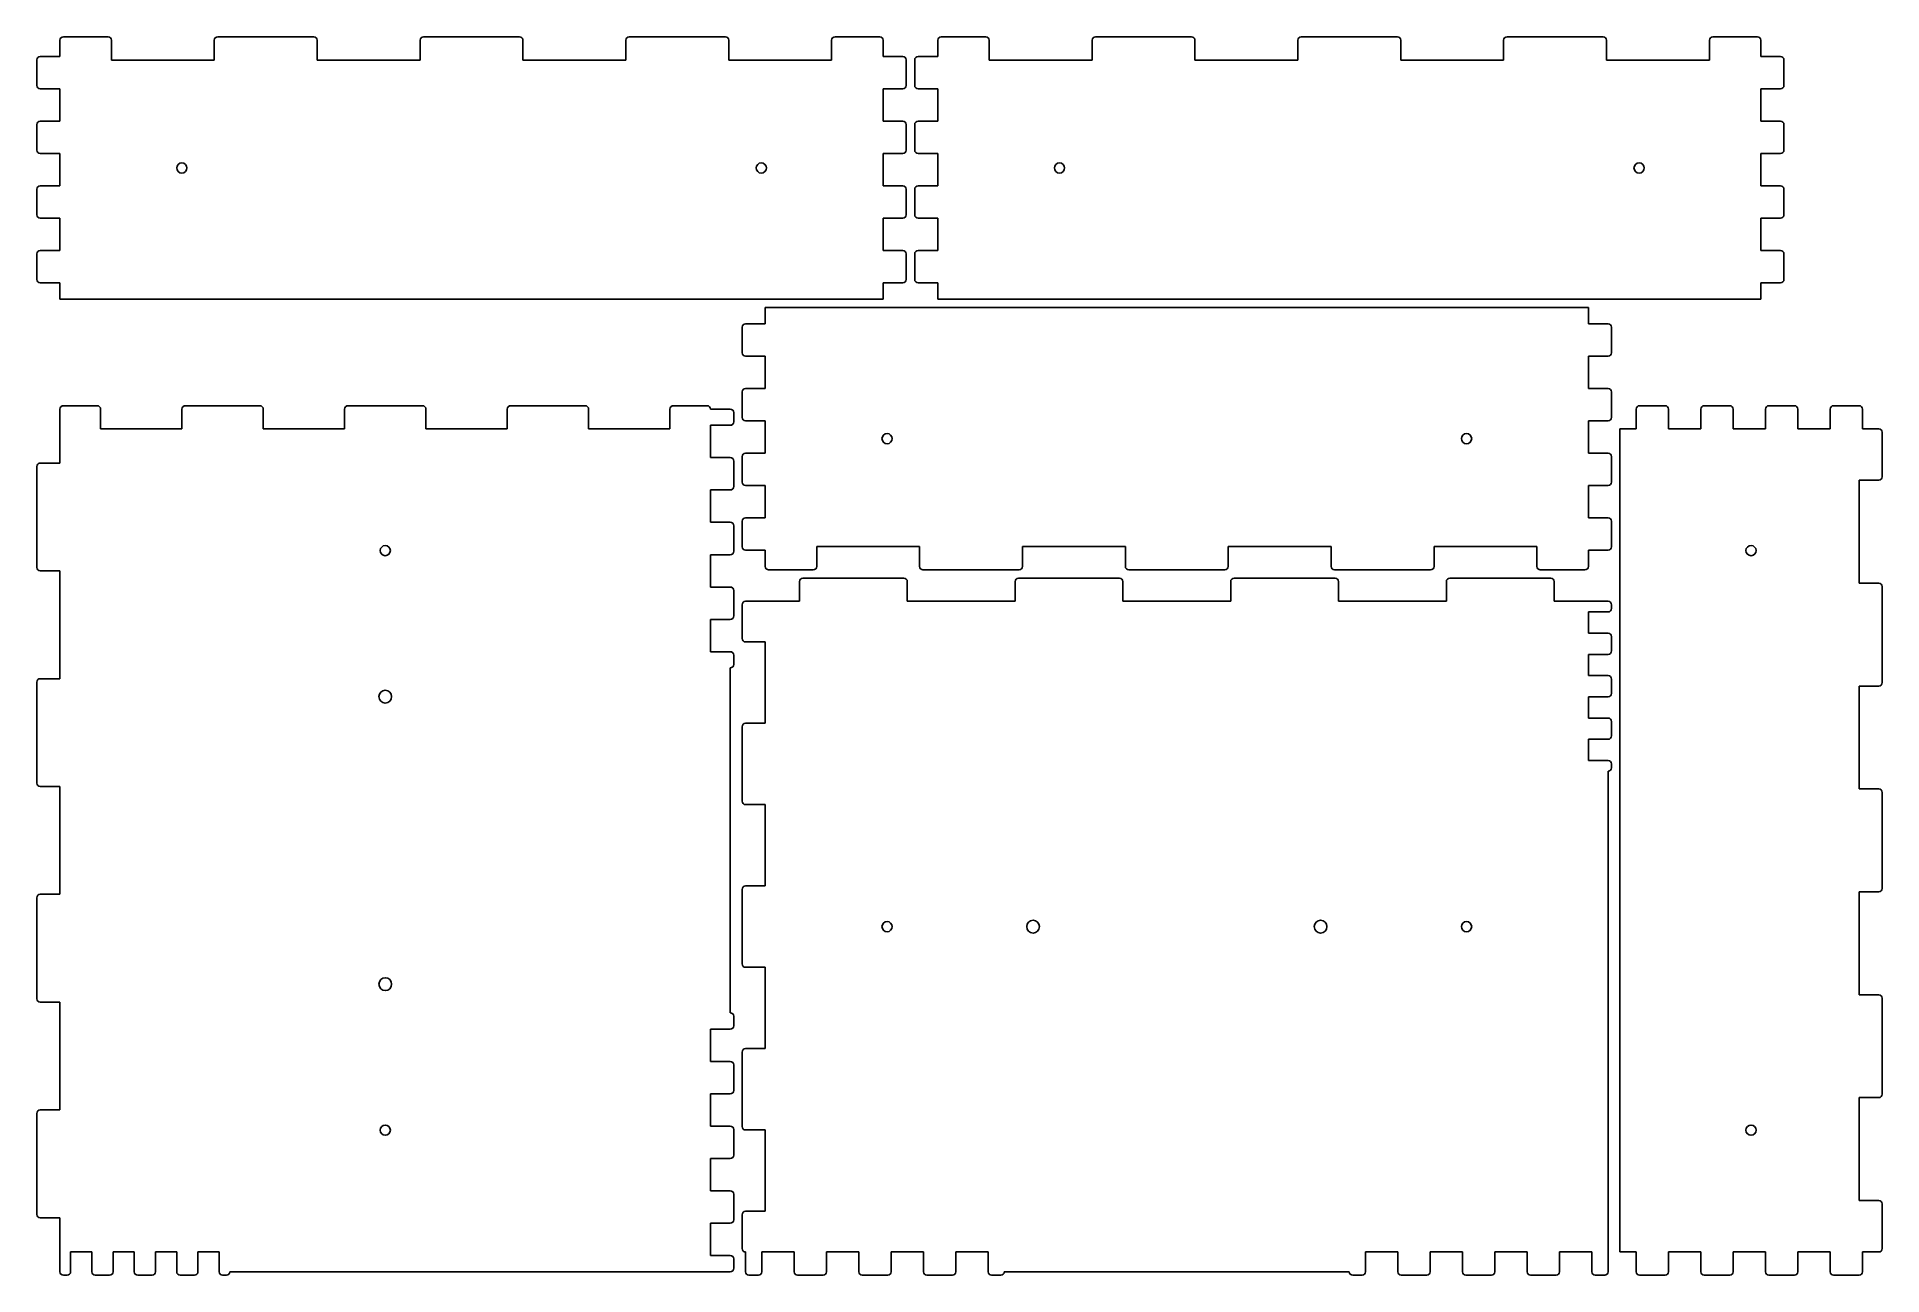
# Model space of a CAD drawing. Header units: millimetres. Extents: x 0 to 1087, y 0 to 729.
import ezdxf

# ---------------------------------------------------------------- set-up
doc = ezdxf.new("R2010")
doc.units = ezdxf.units.MM
doc.layers.add('SheetCutProfiles', color=7, linetype='CONTINUOUS')

msp = doc.modelspace()

# ---------------------------------------------------------------- linework, layer by layer
at = {"layer": 'SheetCutProfiles'}
for p, q in [((41.9, 729.2), (15.6, 729.2)), ((163.1, 729.2), (106.5, 729.2)), ((284.3, 729.2), (227.7, 729.2)), ((405.5, 729.2), (348.9, 729.2)), ((496.4, 729.2), (470.1, 729.2)), ((532.6, 729.2), (558.9, 729.2)), ((623.5, 729.2), (680.1, 729.2)), ((744.7, 729.2), (801.3, 729.2)), ((865.9, 729.2), (922.5, 729.2)), ((987.1, 729.2), (1013.4, 729.2)), ((2, 717.675), (13.6, 717.675)), ((13.6, 727.2), (13.6, 717.675)), ((43.9, 715.6), (43.9, 727.2)), ((104.5, 727.2), (104.5, 715.6)), ((165.1, 715.6), (165.1, 727.2)), ((225.7, 727.2), (225.7, 715.6)), ((286.3, 715.6), (286.3, 727.2)), ((346.9, 727.2), (346.9, 715.6)), ((407.5, 715.6), (407.5, 727.2)), ((468.1, 727.2), (468.1, 715.6)), ((498.4, 717.675), (498.4, 727.2)), ((510, 717.675), (498.4, 717.675)), ((519, 717.675), (530.6, 717.675)), ((530.6, 717.675), (530.6, 727.2)), ((560.9, 727.2), (560.9, 715.6)), ((621.5, 715.6), (621.5, 727.2)), ((682.1, 727.2), (682.1, 715.6)), ((742.7, 715.6), (742.7, 727.2)), ((803.3, 727.2), (803.3, 715.6)), ((863.9, 715.6), (863.9, 727.2)), ((924.5, 727.2), (924.5, 715.6)), ((985.1, 715.6), (985.1, 727.2)), ((1015.4, 727.2), (1015.4, 717.675)), ((1027, 717.675), (1015.4, 717.675)), ((0, 715.675), (0, 700.625)), ((43.9, 715.6), (104.5, 715.6)), ((165.1, 715.6), (225.7, 715.6)), ((286.3, 715.6), (346.9, 715.6)), ((407.5, 715.6), (468.1, 715.6)), ((512, 715.675), (512, 700.625)), ((517, 715.675), (517, 700.625)), ((621.5, 715.6), (560.9, 715.6)), ((742.7, 715.6), (682.1, 715.6)), ((863.9, 715.6), (803.3, 715.6)), ((985.1, 715.6), (924.5, 715.6)), ((1029, 715.675), (1029, 700.625)), ((13.6, 698.625), (2, 698.625)), ((13.6, 698.625), (13.6, 679.575)), ((498.4, 698.625), (510, 698.625)), ((498.4, 698.625), (498.4, 679.575)), ((530.6, 698.625), (519, 698.625)), ((530.6, 698.625), (530.6, 679.575)), ((1015.4, 698.625), (1015.4, 679.575)), ((1015.4, 698.625), (1027, 698.625)), ((0, 677.575), (0, 662.525)), ((2, 679.575), (13.6, 679.575)), ((510, 679.575), (498.4, 679.575)), ((512, 677.575), (512, 662.525)), ((517, 677.575), (517, 662.525)), ((519, 679.575), (530.6, 679.575)), ((1027, 679.575), (1015.4, 679.575)), ((1029, 677.575), (1029, 662.525)), ((13.6, 660.525), (2, 660.525)), ((13.6, 660.525), (13.6, 641.475)), ((498.4, 660.525), (510, 660.525)), ((498.4, 660.525), (498.4, 641.475)), ((530.6, 660.525), (519, 660.525)), ((530.6, 660.525), (530.6, 641.475)), ((1015.4, 660.525), (1015.4, 641.475)), ((1015.4, 660.525), (1027, 660.525)), ((2, 641.475), (13.6, 641.475)), ((510, 641.475), (498.4, 641.475)), ((519, 641.475), (530.6, 641.475)), ((1027, 641.475), (1015.4, 641.475)), ((0, 639.475), (0, 624.425)), ((512, 639.475), (512, 624.425)), ((517, 639.475), (517, 624.425)), ((1029, 639.475), (1029, 624.425)), ((13.6, 622.425), (2, 622.425)), ((13.6, 622.425), (13.6, 603.375)), ((498.4, 622.425), (510, 622.425)), ((498.4, 622.425), (498.4, 603.375)), ((530.6, 622.425), (519, 622.425)), ((530.6, 622.425), (530.6, 603.375)), ((1015.4, 622.425), (1015.4, 603.375)), ((1015.4, 622.425), (1027, 622.425)), ((0, 601.375), (0, 586.325)), ((2, 603.375), (13.6, 603.375)), ((510, 603.375), (498.4, 603.375)), ((512, 601.375), (512, 586.325)), ((517, 601.375), (517, 586.325)), ((519, 603.375), (530.6, 603.375)), ((1027, 603.375), (1015.4, 603.375)), ((1029, 601.375), (1029, 586.325)), ((13.6, 584.325), (2, 584.325)), ((13.6, 584.325), (13.6, 574.8)), ((498.4, 584.325), (510, 584.325)), ((498.4, 584.325), (498.4, 574.8)), ((530.6, 584.325), (519, 584.325)), ((530.6, 584.325), (530.6, 574.8)), ((1015.4, 584.325), (1015.4, 574.8)), ((1015.4, 584.325), (1027, 584.325)), ((498.4, 574.8), (13.6, 574.8)), ((429, 569.8), (913.8, 569.8)), ((429, 569.8), (429, 560.275)), ((530.6, 574.8), (1015.4, 574.8)), ((913.8, 569.8), (913.8, 560.275)), ((415.4, 558.275), (415.4, 543.225)), ((417.4, 560.275), (429, 560.275)), ((925.4, 560.275), (913.8, 560.275)), ((927.4, 558.275), (927.4, 543.225)), ((429, 541.225), (417.4, 541.225)), ((429, 541.225), (429, 522.175)), ((913.8, 541.225), (913.8, 522.175)), ((913.8, 541.225), (925.4, 541.225)), ((417.4, 522.175), (429, 522.175)), ((925.4, 522.175), (913.8, 522.175)), ((15.6, 512), (35.55, 512)), ((87.45, 512), (131.35, 512)), ((183.25, 512), (227.15, 512)), ((279.05, 512), (322.95, 512)), ((374.85, 512), (394.8, 512)), ((415.4, 520.175), (415.4, 505.125)), ((927.4, 520.175), (927.4, 505.125)), ((943.925, 512), (958.975, 512)), ((982.025, 512), (997.075, 512)), ((1020.125, 512), (1035.175, 512)), ((1058.225, 512), (1073.275, 512)), ((13.6, 510), (13.6, 478.25)), ((37.55, 498.4), (37.55, 510)), ((85.45, 510), (85.45, 498.4)), ((133.35, 498.4), (133.35, 510)), ((181.25, 510), (181.25, 498.4)), ((229.15, 498.4), (229.15, 510)), ((277.05, 510), (277.05, 498.4)), ((324.95, 498.4), (324.95, 510)), ((372.85, 510), (372.85, 498.4)), ((408.4, 510), (396.8, 510)), ((396.8, 500.475), (408.4, 500.475)), ((396.8, 500.475), (396.8, 481.425)), ((410.4, 508), (410.4, 502.475)), ((429, 503.125), (417.4, 503.125)), ((429, 503.125), (429, 484.075)), ((913.8, 503.125), (913.8, 484.075)), ((913.8, 503.125), (925.4, 503.125)), ((941.925, 510), (941.925, 498.4)), ((960.975, 498.4), (960.975, 510)), ((980.025, 510), (980.025, 498.4)), ((999.075, 498.4), (999.075, 510)), ((1018.125, 510), (1018.125, 498.4)), ((1037.175, 498.4), (1037.175, 510)), ((1056.225, 510), (1056.225, 498.4)), ((1075.275, 498.4), (1075.275, 510)), ((37.55, 498.4), (85.45, 498.4)), ((133.35, 498.4), (181.25, 498.4)), ((229.15, 498.4), (277.05, 498.4)), ((324.95, 498.4), (372.85, 498.4)), ((932.4, 498.4), (932.4, 13.6)), ((932.4, 498.4), (941.925, 498.4)), ((960.975, 498.4), (980.025, 498.4)), ((999.075, 498.4), (1018.125, 498.4)), ((1037.175, 498.4), (1056.225, 498.4)), ((1084.8, 498.4), (1075.275, 498.4)), ((1086.8, 496.4), (1086.8, 470.1)), ((2, 478.25), (13.6, 478.25)), ((408.4, 481.425), (396.8, 481.425)), ((410.4, 479.425), (410.4, 464.375)), ((415.4, 482.075), (415.4, 467.025)), ((417.4, 484.075), (429, 484.075)), ((925.4, 484.075), (913.8, 484.075)), ((927.4, 482.075), (927.4, 467.025)), ((0, 476.25), (0, 416.75)), ((1073.2, 468.1), (1084.8, 468.1)), ((1073.2, 407.5), (1073.2, 468.1)), ((396.8, 462.375), (408.4, 462.375)), ((396.8, 462.375), (396.8, 443.325)), ((429, 465.025), (417.4, 465.025)), ((429, 465.025), (429, 445.975)), ((913.8, 465.025), (913.8, 445.975)), ((913.8, 465.025), (925.4, 465.025)), ((417.4, 445.975), (429, 445.975)), ((925.4, 445.975), (913.8, 445.975)), ((408.4, 443.325), (396.8, 443.325)), ((410.4, 441.325), (410.4, 426.275)), ((415.4, 443.975), (415.4, 428.925)), ((927.4, 443.975), (927.4, 428.925)), ((396.8, 424.275), (408.4, 424.275)), ((396.8, 424.275), (396.8, 405.225)), ((429, 426.925), (417.4, 426.925)), ((429, 417.4), (429, 426.925)), ((459.3, 429), (459.3, 417.4)), ((519.9, 429), (459.3, 429)), ((519.9, 417.4), (519.9, 429)), ((580.5, 429), (580.5, 417.4)), ((641.1, 429), (580.5, 429)), ((641.1, 417.4), (641.1, 429)), ((701.7, 429), (701.7, 417.4)), ((762.3, 429), (701.7, 429)), ((762.3, 417.4), (762.3, 429)), ((822.9, 429), (822.9, 417.4)), ((883.5, 429), (822.9, 429)), ((883.5, 417.4), (883.5, 429)), ((913.8, 426.925), (913.8, 417.4)), ((913.8, 426.925), (925.4, 426.925)), ((13.6, 414.75), (2, 414.75)), ((13.6, 414.75), (13.6, 351.25)), ((431, 415.4), (457.3, 415.4)), ((521.9, 415.4), (578.5, 415.4)), ((643.1, 415.4), (699.7, 415.4)), ((764.3, 415.4), (820.9, 415.4)), ((885.5, 415.4), (911.8, 415.4)), ((408.4, 405.225), (396.8, 405.225)), ((410.4, 403.225), (410.4, 388.175)), ((449.15, 408.4), (449.15, 396.8)), ((451.15, 410.4), (510.65, 410.4)), ((512.65, 396.8), (512.65, 408.4)), ((576.15, 408.4), (576.15, 396.8)), ((578.15, 410.4), (637.65, 410.4)), ((639.65, 396.8), (639.65, 408.4)), ((703.15, 408.4), (703.15, 396.8)), ((705.15, 410.4), (764.65, 410.4)), ((766.65, 396.8), (766.65, 408.4)), ((830.15, 408.4), (830.15, 396.8)), ((832.15, 410.4), (891.65, 410.4)), ((893.65, 396.8), (893.65, 408.4)), ((1084.8, 407.5), (1073.2, 407.5)), ((1086.8, 405.5), (1086.8, 348.9)), ((415.4, 394.8), (415.4, 374.85)), ((417.4, 396.8), (449.15, 396.8)), ((512.65, 396.8), (576.15, 396.8)), ((639.65, 396.8), (703.15, 396.8)), ((766.65, 396.8), (830.15, 396.8)), ((893.65, 396.8), (925.4, 396.8)), ((927.4, 394.8), (927.4, 392.55)), ((396.8, 386.175), (408.4, 386.175)), ((396.8, 386.175), (396.8, 367.125)), ((913.8, 378.05), (913.8, 390.55)), ((925.4, 390.55), (913.8, 390.55)), ((429, 372.85), (417.4, 372.85)), ((429, 372.85), (429, 324.95)), ((913.8, 378.05), (925.4, 378.05)), ((927.4, 376.05), (927.4, 367.55)), ((408.4, 367.125), (396.8, 367.125)), ((410.4, 365.125), (410.4, 359.6)), ((913.8, 353.05), (913.8, 365.55)), ((925.4, 365.55), (913.8, 365.55)), ((0, 349.25), (0, 289.75)), ((2, 351.25), (13.6, 351.25)), ((408.4, 357.6), (408.4, 154.4)), ((913.8, 353.05), (925.4, 353.05)), ((927.4, 351.05), (927.4, 342.55)), ((913.8, 328.05), (913.8, 340.55)), ((925.4, 340.55), (913.8, 340.55)), ((1073.2, 346.9), (1084.8, 346.9)), ((1073.2, 286.3), (1073.2, 346.9)), ((913.8, 328.05), (925.4, 328.05)), ((927.4, 326.05), (927.4, 317.55)), ((415.4, 322.95), (415.4, 279.05)), ((417.4, 324.95), (429, 324.95)), ((913.8, 303.05), (913.8, 315.55)), ((925.4, 315.55), (913.8, 315.55)), ((913.8, 303.05), (925.4, 303.05)), ((925.4, 296.8), (925.4, 2)), ((927.4, 301.05), (927.4, 298.8)), ((13.6, 287.75), (2, 287.75)), ((13.6, 287.75), (13.6, 224.25)), ((1084.8, 286.3), (1073.2, 286.3)), ((1086.8, 284.3), (1086.8, 227.7)), ((429, 277.05), (417.4, 277.05)), ((429, 277.05), (429, 229.15)), ((417.4, 229.15), (429, 229.15)), ((0, 222.25), (0, 162.75)), ((2, 224.25), (13.6, 224.25)), ((415.4, 227.15), (415.4, 183.25)), ((1073.2, 225.7), (1084.8, 225.7)), ((1073.2, 165.1), (1073.2, 225.7)), ((429, 181.25), (417.4, 181.25)), ((429, 181.25), (429, 133.35)), ((1084.8, 165.1), (1073.2, 165.1)), ((1086.8, 163.1), (1086.8, 106.5)), ((13.6, 160.75), (2, 160.75)), ((13.6, 160.75), (13.6, 97.25)), ((410.4, 152.4), (410.4, 146.875)), ((396.8, 144.875), (408.4, 144.875)), ((396.8, 144.875), (396.8, 125.825)), ((415.4, 131.35), (415.4, 87.45)), ((417.4, 133.35), (429, 133.35)), ((408.4, 125.825), (396.8, 125.825)), ((410.4, 123.825), (410.4, 108.775)), ((396.8, 106.775), (408.4, 106.775)), ((396.8, 106.775), (396.8, 87.725)), ((1073.2, 104.5), (1084.8, 104.5)), ((1073.2, 43.9), (1073.2, 104.5)), ((0, 95.25), (0, 35.75)), ((2, 97.25), (13.6, 97.25)), ((408.4, 87.725), (396.8, 87.725)), ((410.4, 85.725), (410.4, 70.675)), ((429, 85.45), (417.4, 85.45)), ((429, 85.45), (429, 37.55)), ((396.8, 68.675), (408.4, 68.675)), ((396.8, 68.675), (396.8, 49.625)), ((408.4, 49.625), (396.8, 49.625)), ((410.4, 47.625), (410.4, 32.575)), ((1084.8, 43.9), (1073.2, 43.9)), ((13.6, 33.75), (2, 33.75)), ((13.6, 33.75), (13.6, 2)), ((415.4, 35.55), (415.4, 15.6)), ((417.4, 37.55), (429, 37.55)), ((1086.8, 41.9), (1086.8, 15.6)), ((396.8, 30.575), (408.4, 30.575)), ((396.8, 30.575), (396.8, 11.525)), ((32.35, 13.6), (19.85, 13.6)), ((19.85, 2), (19.85, 13.6)), ((32.35, 13.6), (32.35, 2)), ((57.35, 13.6), (44.85, 13.6)), ((44.85, 2), (44.85, 13.6)), ((57.35, 13.6), (57.35, 2)), ((82.35, 13.6), (69.85, 13.6)), ((69.85, 2), (69.85, 13.6)), ((82.35, 13.6), (82.35, 2)), ((107.35, 13.6), (94.85, 13.6)), ((94.85, 2), (94.85, 13.6)), ((107.35, 13.6), (107.35, 2)), ((408.4, 11.525), (396.8, 11.525)), ((417.4, 2), (417.4, 13.6)), ((426.925, 13.6), (426.925, 2)), ((426.925, 13.6), (445.975, 13.6)), ((445.975, 2), (445.975, 13.6)), ((465.025, 13.6), (465.025, 2)), ((465.025, 13.6), (484.075, 13.6)), ((484.075, 2), (484.075, 13.6)), ((503.125, 13.6), (503.125, 2)), ((503.125, 13.6), (522.175, 13.6)), ((522.175, 2), (522.175, 13.6)), ((541.225, 13.6), (541.225, 2)), ((541.225, 13.6), (560.275, 13.6)), ((560.275, 2), (560.275, 13.6)), ((782.525, 13.6), (782.525, 2)), ((782.525, 13.6), (801.575, 13.6)), ((801.575, 2), (801.575, 13.6)), ((820.625, 13.6), (820.625, 2)), ((820.625, 13.6), (839.675, 13.6)), ((839.675, 2), (839.675, 13.6)), ((858.725, 13.6), (858.725, 2)), ((858.725, 13.6), (877.775, 13.6)), ((877.775, 2), (877.775, 13.6)), ((896.825, 13.6), (896.825, 2)), ((896.825, 13.6), (915.875, 13.6)), ((915.875, 2), (915.875, 13.6)), ((932.4, 13.6), (941.925, 13.6)), ((941.925, 2), (941.925, 13.6)), ((960.975, 13.6), (980.025, 13.6)), ((960.975, 13.6), (960.975, 2)), ((980.025, 2), (980.025, 13.6)), ((999.075, 13.6), (1018.125, 13.6)), ((999.075, 13.6), (999.075, 2)), ((1018.125, 2), (1018.125, 13.6)), ((1037.175, 13.6), (1056.225, 13.6)), ((1037.175, 13.6), (1037.175, 2)), ((1056.225, 2), (1056.225, 13.6)), ((1075.275, 13.6), (1084.8, 13.6)), ((1075.275, 13.6), (1075.275, 2)), ((15.6, 0), (17.85, 0)), ((34.35, 0), (42.85, 0)), ((59.35, 0), (67.85, 0)), ((84.35, 0), (92.85, 0)), ((109.35, 0), (111.6, 0)), ((113.6, 2), (408.4, 2)), ((410.4, 9.525), (410.4, 4)), ((419.4, 0), (424.925, 0)), ((447.975, 0), (463.025, 0)), ((486.075, 0), (501.125, 0)), ((524.175, 0), (539.225, 0)), ((562.275, 0), (567.8, 0)), ((569.8, 2), (773, 2)), ((775, 0), (780.525, 0)), ((803.575, 0), (818.625, 0)), ((841.675, 0), (856.725, 0)), ((879.775, 0), (894.825, 0)), ((917.875, 0), (923.4, 0)), ((943.925, 0), (958.975, 0)), ((982.025, 0), (997.075, 0)), ((1020.125, 0), (1035.175, 0)), ((1058.225, 0), (1073.275, 0))]:
    msp.add_line(p, q, dxfattribs=at)
for centre, radius in [((85.333, 652), 3), ((426.667, 652), 3), ((602.333, 652), 3), ((943.667, 652), 3), ((500.733, 492.6), 3), ((842.067, 492.6), 3), ((205.2, 426.667), 3), ((1009.6, 426.667), 3), ((205.2, 340.667), 3.75), ((500.733, 205.2), 3), ((586.733, 205.2), 3.75), ((756.067, 205.2), 3.75), ((842.067, 205.2), 3), ((205.2, 171.333), 3.75), ((205.2, 85.333), 3), ((1009.6, 85.333), 3)]:
    msp.add_circle(centre, radius, dxfattribs=at)
for centre, start, end in [((15.6, 727.2), 90, 180), ((41.9, 727.2), 0, 90), ((106.5, 727.2), 90, 180), ((163.1, 727.2), 0, 90), ((227.7, 727.2), 90, 180), ((284.3, 727.2), 0, 90), ((348.9, 727.2), 90, 180), ((405.5, 727.2), 0, 90), ((470.1, 727.2), 90, 180), ((496.4, 727.2), 0, 90), ((532.6, 727.2), 90, 180), ((558.9, 727.2), 0, 90), ((623.5, 727.2), 90, 180), ((680.1, 727.2), 0, 90), ((744.7, 727.2), 90, 180), ((801.3, 727.2), 0, 90), ((865.9, 727.2), 90, 180), ((922.5, 727.2), 0, 90), ((987.1, 727.2), 90, 180), ((1013.4, 727.2), 0, 90), ((2, 715.675), 90, 180), ((510, 715.675), 0, 90), ((519, 715.675), 90, 180), ((1027, 715.675), 0, 90), ((2, 700.625), 180, -90), ((510, 700.625), -90, 0), ((519, 700.625), 180, -90), ((1027, 700.625), -90, 0), ((2, 677.575), 90, 180), ((510, 677.575), 0, 90), ((519, 677.575), 90, 180), ((1027, 677.575), 0, 90), ((2, 662.525), 180, -90), ((510, 662.525), -90, 0), ((519, 662.525), 180, -90), ((1027, 662.525), -90, 0), ((2, 639.475), 90, 180), ((510, 639.475), 0, 90), ((519, 639.475), 90, 180), ((1027, 639.475), 0, 90), ((2, 624.425), 180, -90), ((510, 624.425), -90, 0), ((519, 624.425), 180, -90), ((1027, 624.425), -90, 0), ((2, 601.375), 90, 180), ((510, 601.375), 0, 90), ((519, 601.375), 90, 180), ((1027, 601.375), 0, 90), ((2, 586.325), 180, -90), ((510, 586.325), -90, 0), ((519, 586.325), 180, -90), ((1027, 586.325), -90, 0), ((417.4, 558.275), 90, 180), ((925.4, 558.275), 0, 90), ((417.4, 543.225), 180, -90), ((925.4, 543.225), -90, 0), ((417.4, 520.175), 90, 180), ((925.4, 520.175), 0, 90), ((15.6, 510), 90, 180), ((35.55, 510), 0, 90), ((87.45, 510), 90, 180), ((131.35, 510), 0, 90), ((183.25, 510), 90, 180), ((227.15, 510), 0, 90), ((279.05, 510), 90, 180), ((322.95, 510), 0, 90), ((374.85, 510), 90, 180), ((394.8, 510), 0, 90), ((943.925, 510), 90, 180), ((958.975, 510), 0, 90), ((982.025, 510), 90, 180), ((997.075, 510), 0, 90), ((1020.125, 510), 90, 180), ((1035.175, 510), 0, 90), ((1058.225, 510), 90, 180), ((1073.275, 510), 0, 90), ((408.4, 508), 0, 90), ((408.4, 502.475), -90, 0), ((417.4, 505.125), 180, -90), ((925.4, 505.125), -90, 0), ((1084.8, 496.4), 0, 90), ((2, 476.25), 90, 180), ((408.4, 479.425), 0, 90), ((417.4, 482.075), 90, 180), ((925.4, 482.075), 0, 90), ((1084.8, 470.1), -90, 0), ((408.4, 464.375), -90, 0), ((417.4, 467.025), 180, -90), ((925.4, 467.025), -90, 0), ((417.4, 443.975), 90, 180), ((925.4, 443.975), 0, 90), ((408.4, 441.325), 0, 90), ((408.4, 426.275), -90, 0), ((417.4, 428.925), 180, -90), ((925.4, 428.925), -90, 0), ((2, 416.75), 180, -90), ((431, 417.4), 180, -90), ((457.3, 417.4), -90, 0), ((521.9, 417.4), 180, -90), ((578.5, 417.4), -90, 0), ((643.1, 417.4), 180, -90), ((699.7, 417.4), -90, 0), ((764.3, 417.4), 180, -90), ((820.9, 417.4), -90, 0), ((885.5, 417.4), 180, -90), ((911.8, 417.4), -90, 0), ((408.4, 403.225), 0, 90), ((451.15, 408.4), 90, 180), ((510.65, 408.4), 0, 90), ((578.15, 408.4), 90, 180), ((637.65, 408.4), 0, 90), ((705.15, 408.4), 90, 180), ((764.65, 408.4), 0, 90), ((832.15, 408.4), 90, 180), ((891.65, 408.4), 0, 90), ((1084.8, 405.5), 0, 90), ((417.4, 394.8), 90, 180), ((925.4, 394.8), 0, 90), ((925.4, 392.55), -90, 0), ((408.4, 388.175), -90, 0), ((417.4, 374.85), 180, -90), ((925.4, 376.05), 0, 90), ((408.4, 365.125), 0, 90), ((408.4, 359.6), -90, 0), ((925.4, 367.55), -90, 0), ((2, 349.25), 90, 180), ((925.4, 351.05), 0, 90), ((1084.8, 348.9), -90, 0), ((925.4, 342.55), -90, 0), ((925.4, 326.05), 0, 90), ((417.4, 322.95), 90, 180), ((925.4, 317.55), -90, 0), ((925.4, 301.05), 0, 90), ((925.4, 298.8), -90, 0), ((2, 289.75), 180, -90), ((1084.8, 284.3), 0, 90), ((417.4, 279.05), 180, -90), ((417.4, 227.15), 90, 180), ((2, 222.25), 90, 180), ((1084.8, 227.7), -90, 0), ((417.4, 183.25), 180, -90), ((1084.8, 163.1), 0, 90), ((2, 162.75), 180, -90), ((408.4, 152.4), 0, 90), ((408.4, 146.875), -90, 0), ((417.4, 131.35), 90, 180), ((408.4, 123.825), 0, 90), ((408.4, 108.775), -90, 0), ((1084.8, 106.5), -90, 0), ((2, 95.25), 90, 180), ((408.4, 85.725), 0, 90), ((417.4, 87.45), 180, -90), ((408.4, 70.675), -90, 0), ((408.4, 47.625), 0, 90), ((1084.8, 41.9), 0, 90), ((2, 35.75), 180, -90), ((417.4, 35.55), 90, 180), ((408.4, 32.575), -90, 0), ((408.4, 9.525), 0, 90), ((417.4, 15.6), 180, -90), ((1084.8, 15.6), -90, 0), ((15.6, 2), 180, -90), ((17.85, 2), -90, 0), ((34.35, 2), 180, -90), ((42.85, 2), -90, 0), ((59.35, 2), 180, -90), ((67.85, 2), -90, 0), ((84.35, 2), 180, -90), ((92.85, 2), -90, 0), ((109.35, 2), 180, -90), ((111.6, 2), -90, 0), ((408.4, 4), -90, 0), ((419.4, 2), 180, -90), ((424.925, 2), -90, 0), ((447.975, 2), 180, -90), ((463.025, 2), -90, 0), ((486.075, 2), 180, -90), ((501.125, 2), -90, 0), ((524.175, 2), 180, -90), ((539.225, 2), -90, 0), ((562.275, 2), 180, -90), ((567.8, 2), -90, 0), ((775, 2), 180, -90), ((780.525, 2), -90, 0), ((803.575, 2), 180, -90), ((818.625, 2), -90, 0), ((841.675, 2), 180, -90), ((856.725, 2), -90, 0), ((879.775, 2), 180, -90), ((894.825, 2), -90, 0), ((917.875, 2), 180, -90), ((923.4, 2), -90, 0), ((943.925, 2), 180, -90), ((958.975, 2), -90, 0), ((982.025, 2), 180, -90), ((997.075, 2), -90, 0), ((1020.125, 2), 180, -90), ((1035.175, 2), -90, 0), ((1058.225, 2), 180, -90), ((1073.275, 2), -90, 0)]:
    msp.add_arc(centre, 2, start, end, dxfattribs=at)

doc.saveas('drawing.dxf')
